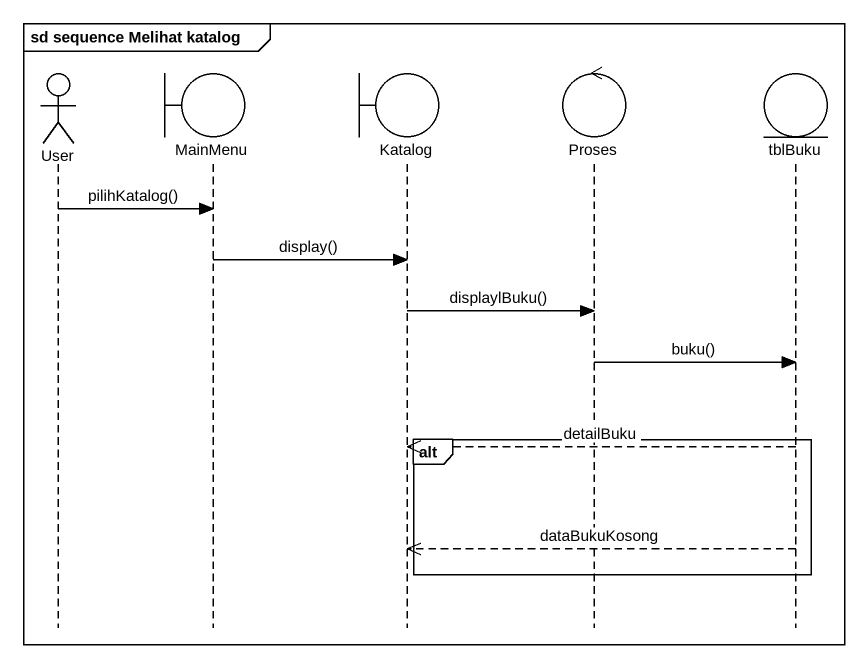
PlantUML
@startuml
mainframe sd sequence Melihat katalog
hide footbox
actor User
boundary MainMenu
boundary Katalog
control Proses
entity tblBuku

User -> MainMenu : pilihKatalog()
MainMenu -> Katalog : display()
Katalog -> Proses : displaylBuku()
Proses -> tblBuku : buku()
alt
  tblBuku -->> Katalog : detailBuku
  tblBuku -->> Katalog : dataBukuKosong
end
@enduml
